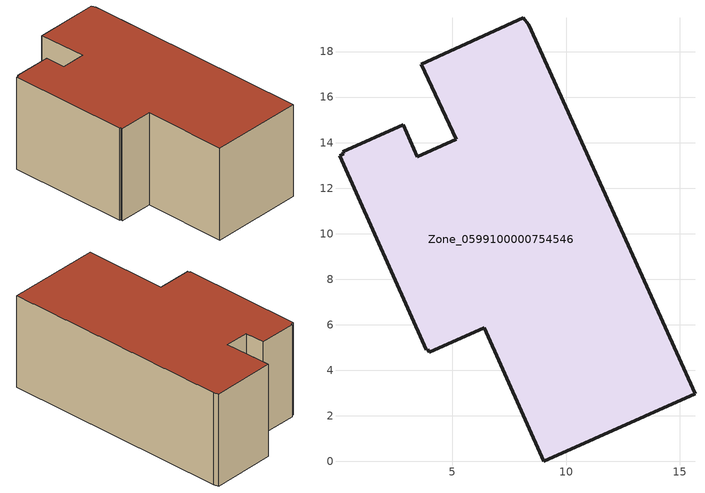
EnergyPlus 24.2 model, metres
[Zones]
Zone_0599100000754546
 floor ground (C_G): 0.19,13.59 2.84,14.78 3.47,13.37 5.17,14.14 3.64,17.43 8.11,19.49 8.36,19.18 15.66,2.96 9.01,0 6.4,5.86 3.98,4.79 3.92,4.92 3.84,4.9 0.04,13.41 0.23,13.5 z0
 wall outside (C_F): 5.17,14.14 3.47,13.37 2.84,14.78 0.19,13.59 0.23,13.5 0.04,13.41 3.84,4.9 3.92,4.92 3.98,4.79 6.4,5.86 9.01,0 15.66,2.96 8.36,19.18 8.11,19.49 3.64,17.43 5.17,14.14 z0:7.3
 roof outside (C_R): 0.04,13.41 3.84,4.9 3.92,4.92 3.98,4.79 6.4,5.86 9.01,0 15.66,2.96 8.36,19.18 8.11,19.49 3.64,17.43 5.17,14.14 3.47,13.37 2.84,14.78 0.19,13.59 0.23,13.5 z7.3
[BUILDING]
Pand.0599100000754546: North Axis=0; Terrain=City; Loads Convergence Tolerance Value=0.04; Temperature Convergence Tolerance Value=0.4; Solar Distribution=FullExterior; Maximum Number of Warmup Days=25; Minimum Number of Warmup Days=1
[Site:Location]
Rotterdam.The.Hague.AP_ZH_NLD Design_Conditions: Latitude=51.96; Longitude=4.45; Time Zone=1; Elevation=-4.5
[SITE:GROUNDTEMPERATURE:BUILDINGSURFACE]
18, 18, 18, 18, 18, 18, 18, 18, 18, 18, 18, 18
[MATERIAL] Thermal Absorptance=0.9; Solar Absorptance=0.7; Visible Absorptance=0.7
Name | Roughness | Thickness | Conductivity | Density | Specific Heat
G.D.2006-2014 | MediumSmooth | 0.15 | 0.06 | 540 | 1210
F.D.2006-2014 | Rough | 0.3 | 0.12 | 1920 | 840
R.D.2006-2014 | MediumRough | 0.2 | 0.08 | 1500 | 1000
[CONSTRUCTION]
C_G: G.D.2006-2014
C_F: F.D.2006-2014
C_R: R.D.2006-2014
[ZONE]
Zone_0599100000754546: Type=1; Multiplier=1; Ceiling Height=Autocalculate; Volume=Autocalculate; Floor Area=autocalculate; Part of Total Floor Area=Yes
[ZONEINFILTRATION:DESIGNFLOWRATE]
Infil_Zone_0599100000754546: Zone or ZoneList or Space or SpaceList=Zone_0599100000754546; Schedule=AlwaysOn; Design Flow Rate Calculation Method=Flow/Area; Flow Rate per Floor Area=0.0021; Constant Term Coefficient=1; Temperature Term Coefficient=0; Velocity Term Coefficient=0; Velocity Squared Term Coefficient=0
[HVACTEMPLATE:ZONE:IDEALLOADSAIRSYSTEM]
Zone_0599100000754546: Maximum Heating Supply Air Temperature=50; Minimum Cooling Supply Air Temperature=13; Maximum Heating Supply Air Humidity Ratio=0.0156; Minimum Cooling Supply Air Humidity Ratio=0.0077; Heating Limit=NoLimit; Cooling Limit=NoLimit; Dehumidification Control Type=ConstantSensibleHeatRatio; Cooling Sensible Heat Ratio=0.7; Dehumidification Setpoint=60; Humidification Control Type=None; Humidification Setpoint=30; Outdoor Air Method=None; Outdoor Air Flow Rate per Person=0.00944; Outdoor Air Flow Rate per Zone Floor Area=0; Outdoor Air Flow Rate per Zone=0; Demand Controlled Ventilation Type=None; Outdoor Air Economizer Type=NoEconomizer; Heat Recovery Type=None; Sensible Heat Recovery Effectiveness=0.7; Latent Heat Recovery Effectiveness=0.65
[ZONECONTROL:THERMOSTAT]
ThermostatControl_Zone_0599100000754546: Zone or ZoneList=Zone_0599100000754546; Control Type Schedule=DualSetpointControlType; Control 1=Thermostat_Zone_0599100000754546; Temperature Difference Between Cutout And Setpoint=0
[THERMOSTATSETPOINT:DUALSETPOINT]
Thermostat_Zone_0599100000754546: Heating Setpoint Temperature Schedule=HeatingSetpoint_Zone_0599100000754546; Cooling Setpoint Temperature Schedule=CoolingSetpoint_Zone_0599100000754546
[SCHEDULE:COMPACT]
HeatingSetpoint_Zone_0599100000754546: Through: 12/31, For: AllDays, Until: 24:00, 21
CoolingSetpoint_Zone_0599100000754546: Through: 12/31, For: AllDays, Until: 24:00, 24
DualSetpointControlType: Through: 12/31, For: AllDays, Until: 24:00, 4
AlwaysOn: Through: 12/31, For: AllDays, Until: 24:00, 1
